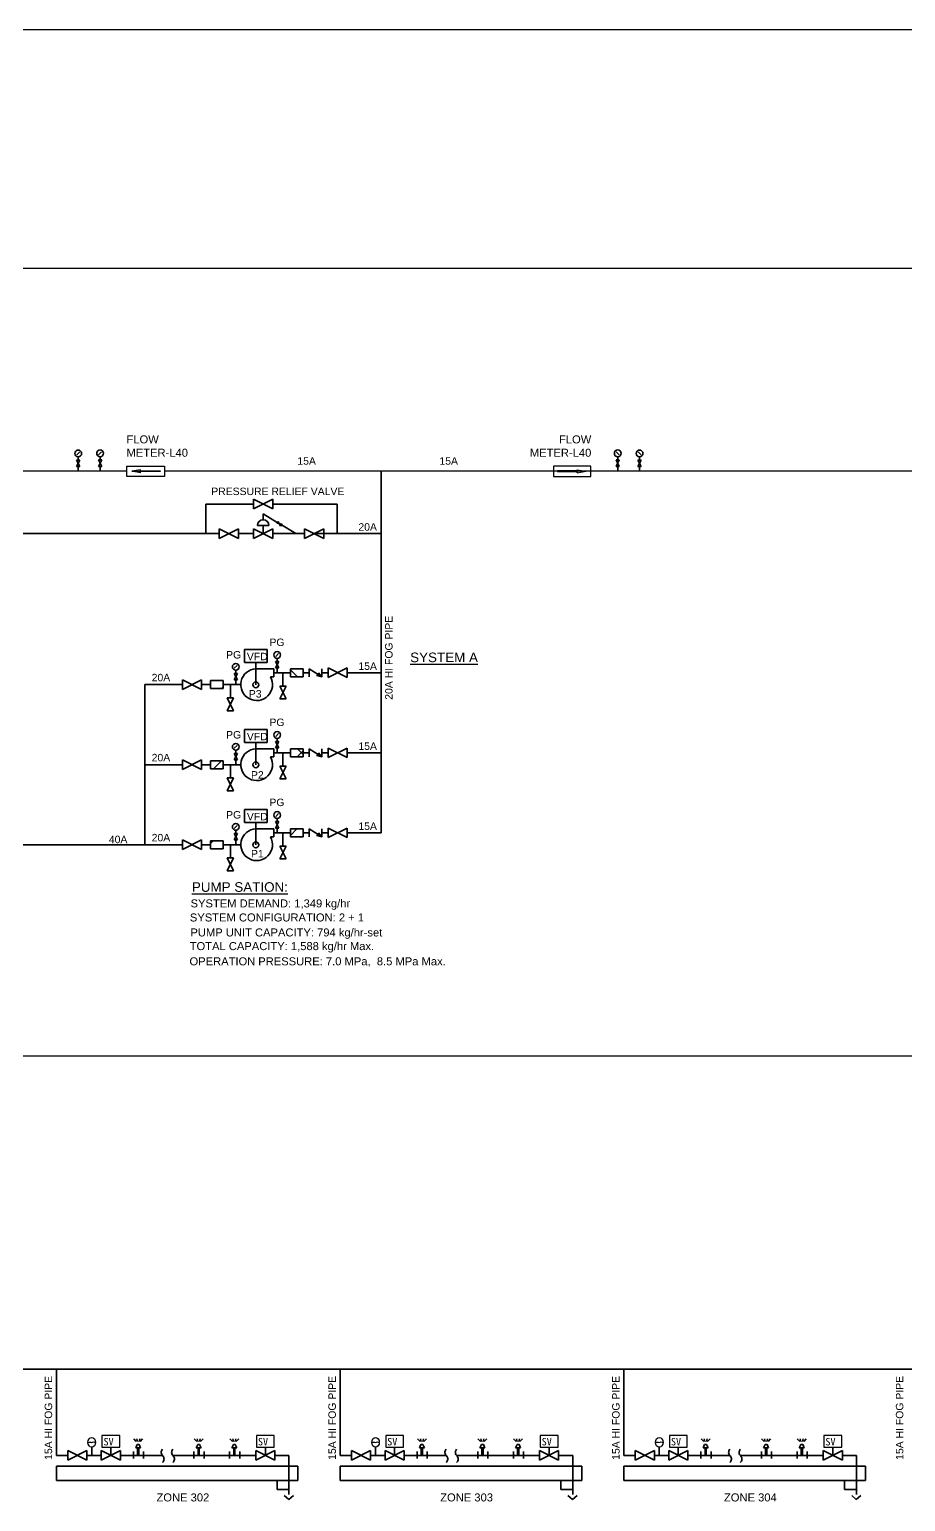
# Model space of a CAD drawing. Header units: millimetres. Extents: x 226 to 1456, y 176 to 924.
# Drawn here: x 541.8 to 835.6, y 430.1 to 923.5 of the extents above; entities that cross this region are included whole.
import ezdxf

# ---------------------------------------------------------------- set-up
doc = ezdxf.new("R2010")
doc.units = ezdxf.units.MM
for name, color, linetype in [('DETL-TXT', 7, 'Continuous'), ('M-CWTR-PIPE-S', 7, 'Continuous'), ('M-CWTR-TEXT', 7, 'Continuous'), ('M-CWTR-VAVE', 7, 'Continuous'), ('M-EQPM-TXT', 7, 'Continuous'), ('M-HVAC-EQPM-P1', 7, 'Continuous'), ('M-PIPE-CHWS12', 7, 'Continuous')]:
    doc.layers.add(name, color=color, linetype=linetype)
doc.styles.get("Standard").update_dxf_attribs({"font": 'arial.ttf'})
pattern_1 = [(45, (331.862, 163.236), (-12.04452, 12.04452), []), (135, (331.862, 163.236), (-12.04452, -12.04452), [])]

# ---------------------------------------------------------------- blocks, each defined once
blk = doc.blocks.new('A$C16496DF1')
at = {"layer": 'M-CWTR-VAVE', "color": 2, "linetype": 'Continuous', "lineweight": 35}
for p, q in [((-4, 0), (-4, -2)), ((-4, 0), (0, -2)), ((0, 0), (-4, -2)), ((0, -2), (0, 0))]:
    blk.add_line(p, q, dxfattribs=at)

msp = doc.modelspace()

# ---------------------------------------------------------------- hatches: boundary and pattern name
h = msp.add_hatch(color=2)
h.dxf.hatch_style = 1
h.paths.add_polyline_path([(576.17, 775.46), (585.66, 775.46), (585.66, 775.57), (579.06, 775.57), (579.06, 775.95)])
h.paths.add_polyline_path([(576.17, 775.46), (579.06, 774.96), (579.06, 775.34), (585.66, 775.34), (585.66, 775.46)])
h = msp.add_hatch(color=2)
h.dxf.hatch_style = 1
h.paths.add_polyline_path([(728.44, 775.46), (718.95, 775.46), (718.95, 775.57), (725.55, 775.57), (725.55, 775.95)])
h.paths.add_polyline_path([(728.44, 775.46), (725.55, 774.96), (725.55, 775.34), (718.95, 775.34), (718.95, 775.46)])
at = {"layer": 'M-CWTR-VAVE', "linetype": 'Continuous', "lineweight": 5}
h = msp.add_hatch(dxfattribs=at)
h.set_pattern_fill('ANSI37', color=2, scale=5.364891, style=0)
h.set_pattern_definition(pattern_1)
h.paths.add_polyline_path([(629.33, 709.25), (629.33, 706.56), (633.62, 706.56), (633.62, 709.25)])
h = msp.add_hatch(dxfattribs=at)
h.set_pattern_fill('ANSI37', color=2, scale=5.364891, style=0)
h.set_pattern_definition(pattern_1)
h.paths.add_polyline_path([(602.53, 705.27), (602.53, 702.59), (606.82, 702.59), (606.82, 705.27)])
h = msp.add_hatch(dxfattribs=at)
h.set_pattern_fill('ANSI37', color=2, scale=5.364891, style=0)
h.set_pattern_definition(pattern_1)
h.paths.add_polyline_path([(629.33, 679.74), (633.62, 679.74), (633.62, 682.43), (629.33, 682.43)])
h = msp.add_hatch(dxfattribs=at)
h.set_pattern_fill('ANSI37', color=2, scale=5.364891, style=0)
h.set_pattern_definition(pattern_1)
h.paths.add_polyline_path([(602.53, 675.76), (606.82, 675.76), (606.82, 678.45), (602.53, 678.45)])
h = msp.add_hatch(dxfattribs=at)
h.set_pattern_fill('ANSI37', color=2, scale=5.364891, style=0)
h.set_pattern_definition(pattern_1)
h.paths.add_polyline_path([(602.53, 648.94), (606.82, 648.94), (606.82, 651.63), (602.53, 651.63)])
h = msp.add_hatch(dxfattribs=at)
h.set_pattern_fill('ANSI37', color=2, scale=5.364891, style=0)
h.set_pattern_definition(pattern_1)
h.paths.add_polyline_path([(629.33, 652.91), (633.62, 652.91), (633.62, 655.6), (629.33, 655.6)])

# ---------------------------------------------------------------- linework, layer by layer
at = {"color": 4}
for p, q in [((574.48, 775.46), (295.75, 775.46)), ((579.06, 775.95), (576.17, 775.46)), ((579.06, 774.96), (576.17, 775.46)), ((576.17, 775.46), (585.66, 775.46)), ((579.06, 775.57), (579.06, 775.95)), ((579.06, 774.96), (579.06, 775.34)), ((1402.17, 775.46), (587.08, 775.46)), ((728.44, 775.46), (718.95, 775.46)), ((725.55, 775.57), (725.55, 775.95)), ((725.55, 775.95), (728.44, 775.46)), ((725.55, 774.96), (728.44, 775.46)), ((725.55, 774.96), (725.55, 775.34))]:
    msp.add_line(p, q, dxfattribs=at)
at = {"color": 4, "linetype": 'Continuous', "lineweight": 35}
for p, q in [((550.91, 441.97), (550.91, 437.15)), ((550.91, 441.97), (631.88, 441.97)), ((631.88, 437.15), (631.88, 441.97)), ((646.05, 441.97), (646.05, 437.15)), ((646.05, 441.97), (727.03, 441.97)), ((727.03, 437.15), (727.03, 441.97)), ((741.19, 441.97), (741.19, 437.15)), ((741.19, 441.97), (822.17, 441.97)), ((822.17, 437.15), (822.17, 441.97)), ((550.91, 437.15), (631.88, 437.15)), ((624.86, 434.19), (624.86, 437.15)), ((628.86, 434.19), (624.86, 434.19)), ((646.05, 437.15), (727.03, 437.15)), ((720, 434.19), (720, 437.15)), ((724, 434.19), (720, 434.19)), ((741.19, 437.15), (822.17, 437.15)), ((815.15, 434.19), (815.15, 437.15)), ((819.15, 434.19), (815.15, 434.19))]:
    msp.add_line(p, q, dxfattribs=at)
at = {"color": 2}
for points in [[(574.48, 777.17), (587.08, 777.17), (587.08, 773.74), (574.48, 773.74)], [(730.13, 777.17), (717.53, 777.17), (717.53, 773.74), (730.13, 773.74)]]:
    msp.add_lwpolyline(points, close=True, dxfattribs=at)
for points in [[(579.06, 775.57), (585.66, 775.57), (585.66, 775.34), (579.06, 775.34)], [(725.55, 775.57), (718.95, 775.57), (718.95, 775.34), (725.55, 775.34)]]:
    msp.add_lwpolyline(points, dxfattribs=at)
at = {"layer": 'M-CWTR-PIPE-S', "color": 4, "linetype": 'Continuous', "lineweight": 35}
for p, q in [((659.76, 707.91), (659.76, 775.46)), ((600.95, 754.56), (600.95, 764.45)), ((600.95, 764.45), (616.98, 764.45)), ((623.42, 764.45), (645.02, 764.45)), ((645.02, 754.56), (645.02, 764.45)), ((605.44, 754.56), (502.35, 754.56)), ((616.98, 754.56), (611.88, 754.56)), ((634.08, 754.56), (623.42, 754.56)), ((659.76, 754.56), (637.3, 754.56)), ((623.77, 707.91), (629.33, 707.91)), ((626.84, 707.91), (626.84, 703.47)), ((633.62, 707.91), (635.61, 707.91)), ((639.9, 707.91), (641.97, 707.91)), ((648.41, 707.91), (659.76, 707.91)), ((659.76, 681.08), (659.76, 707.91)), ((593.1, 703.93), (580.55, 703.93)), ((580.55, 650.28), (580.55, 703.93)), ((602.53, 703.93), (599.54, 703.93)), ((612.69, 703.93), (606.82, 703.93)), ((609.21, 703.93), (609.21, 699.49)), ((623.77, 681.08), (629.33, 681.08)), ((626.84, 681.08), (626.84, 676.64)), ((633.62, 681.08), (635.61, 681.08)), ((639.9, 681.08), (641.97, 681.08)), ((648.41, 681.08), (659.76, 681.08)), ((659.76, 654.26), (659.76, 681.08)), ((593.1, 677.11), (580.55, 677.11)), ((602.53, 677.11), (599.54, 677.11)), ((612.69, 677.11), (606.82, 677.11)), ((609.21, 677.11), (609.21, 672.66)), ((623.77, 654.26), (629.33, 654.26)), ((626.84, 654.26), (626.84, 649.82)), ((633.62, 654.26), (635.61, 654.26)), ((639.9, 654.26), (641.97, 654.26)), ((648.41, 654.26), (659.76, 654.26)), ((593.1, 650.28), (532.3, 650.28)), ((602.53, 650.28), (599.54, 650.28)), ((612.69, 650.28), (606.82, 650.28)), ((609.21, 650.28), (609.21, 645.84))]:
    msp.add_line(p, q, dxfattribs=at)
at = {"layer": 'M-CWTR-TEXT', "color": 252, "linetype": 'Continuous', "lineweight": 35}
for p, q in [((628.86, 432.89), (628.86, 432.52)), ((724, 432.89), (724, 432.52)), ((819.15, 432.89), (819.15, 432.52))]:
    msp.add_line(p, q, dxfattribs=at)
at = {"layer": 'M-CWTR-VAVE', "color": 1, "lineweight": 25}
for p, q in [((226.27, 923.53), (1456.11, 923.53)), ((330.76, 843.47), (1354.78, 843.47)), ((330.76, 579.5), (1354.78, 579.5))]:
    msp.add_line(p, q, dxfattribs=at)
at = {"layer": 'M-CWTR-VAVE', "color": 2, "linetype": 'Continuous', "lineweight": 35}
for p, q in [((557.69, 780.94), (558.67, 781.92)), ((557.69, 780.94), (558.67, 781.92)), ((558.18, 780.29), (558.18, 779.22)), ((565.02, 780.97), (566, 781.96)), ((565.02, 780.97), (566, 781.96)), ((565.51, 780.32), (565.51, 779.25)), ((739.59, 780.97), (738.6, 781.96)), ((739.59, 780.97), (738.6, 781.96)), ((739.1, 780.32), (739.1, 779.25)), ((746.92, 780.94), (745.93, 781.92)), ((746.92, 780.94), (745.93, 781.92)), ((746.43, 780.29), (746.43, 779.22)), ((557.64, 779.22), (558.72, 777.07)), ((557.64, 777.07), (558.72, 779.22)), ((558.72, 779.22), (557.64, 779.22)), ((557.64, 777.07), (558.72, 777.07)), ((558.18, 777.07), (558.18, 775.46)), ((564.97, 779.25), (566.05, 777.1)), ((564.97, 777.1), (566.05, 779.25)), ((566.05, 779.25), (564.97, 779.25)), ((564.97, 777.1), (566.05, 777.1)), ((565.51, 777.1), (565.51, 775.49)), ((739.63, 779.25), (738.56, 777.1)), ((739.63, 777.1), (738.56, 779.25)), ((738.56, 779.25), (739.63, 779.25)), ((739.63, 777.1), (738.56, 777.1)), ((739.1, 777.1), (739.1, 775.49)), ((746.96, 779.22), (745.89, 777.07)), ((746.96, 777.07), (745.89, 779.22)), ((745.89, 779.22), (746.96, 779.22)), ((745.89, 777.07), (746.96, 777.07)), ((746.43, 777.07), (746.43, 775.46)), ((620.2, 759.17), (620.2, 761.14)), ((620.2, 761.14), (624.94, 758.29)), ((622.15, 757.26), (618.26, 757.26)), ((620.2, 754.56), (620.2, 757.26)), ((626.32, 757.46), (631.15, 754.56)), ((624.36, 711.67), (625.43, 709.52)), ((624.36, 709.52), (625.43, 711.67)), ((625.43, 711.67), (624.36, 711.67)), ((624.4, 713.39), (625.39, 714.38)), ((624.4, 713.39), (625.39, 714.38)), ((624.89, 712.74), (624.89, 711.67)), ((610.48, 707.69), (611.55, 705.54)), ((610.48, 705.54), (611.55, 707.69)), ((611.55, 707.69), (610.48, 707.69)), ((610.53, 709.41), (611.51, 710.4)), ((610.53, 709.41), (611.51, 710.4)), ((611.02, 708.76), (611.02, 707.69)), ((624.36, 709.52), (625.43, 709.52)), ((624.89, 709.52), (624.89, 707.91)), ((629.33, 706.56), (629.33, 709.25)), ((629.33, 709.25), (633.62, 709.25)), ((629.33, 709.25), (633.62, 709.25)), ((629.33, 706.56), (629.33, 709.25)), ((633.62, 706.56), (629.33, 706.56)), ((633.62, 706.56), (629.33, 706.56)), ((633.62, 709.25), (633.62, 706.56)), ((633.62, 709.25), (633.62, 706.56)), ((635.61, 706.56), (635.61, 709.25)), ((635.61, 709.25), (639.9, 706.56)), ((639.9, 706.56), (638.14, 707.03)), ((639.9, 706.56), (638.71, 707.94)), ((639.9, 706.56), (639.9, 709.25)), ((602.53, 702.59), (602.53, 705.27)), ((602.53, 705.27), (606.82, 705.27)), ((602.53, 705.27), (606.82, 705.27)), ((602.53, 702.59), (602.53, 705.27)), ((606.82, 702.59), (602.53, 702.59)), ((606.82, 702.59), (602.53, 702.59)), ((606.82, 705.27), (606.82, 702.59)), ((606.82, 705.27), (606.82, 702.59)), ((610.48, 705.54), (611.55, 705.54)), ((611.02, 705.54), (611.02, 703.93)), ((625.76, 703.47), (627.91, 699.17)), ((625.76, 699.17), (627.91, 703.47)), ((627.91, 703.47), (625.76, 703.47)), ((608.13, 699.49), (610.28, 695.2)), ((608.13, 695.2), (610.28, 699.49)), ((610.28, 699.49), (608.13, 699.49)), ((625.76, 699.17), (627.91, 699.17)), ((608.13, 695.2), (610.28, 695.2)), ((624.4, 686.56), (625.39, 687.55)), ((624.4, 686.56), (625.39, 687.55)), ((624.89, 685.92), (624.89, 684.84)), ((610.52, 682.59), (611.51, 683.57)), ((610.52, 682.59), (611.51, 683.57)), ((611.02, 681.94), (611.02, 680.87)), ((624.36, 684.84), (625.43, 682.7)), ((624.36, 682.7), (625.43, 684.84)), ((625.43, 684.84), (624.36, 684.84)), ((624.36, 682.7), (625.43, 682.7)), ((624.89, 682.7), (624.89, 681.08)), ((629.33, 679.74), (629.33, 682.43)), ((629.33, 682.43), (633.62, 682.43)), ((629.33, 682.43), (633.62, 682.43)), ((629.33, 679.74), (629.33, 682.43)), ((633.62, 682.43), (633.62, 679.74)), ((633.62, 682.43), (633.62, 679.74)), ((635.61, 679.74), (635.61, 682.43)), ((635.61, 682.43), (639.9, 679.74)), ((639.9, 679.74), (638.71, 681.12)), ((639.9, 679.74), (639.9, 682.43)), ((602.53, 675.76), (602.53, 678.45)), ((602.53, 678.45), (606.82, 678.45)), ((602.53, 678.45), (606.82, 678.45)), ((602.53, 675.76), (602.53, 678.45)), ((606.82, 678.45), (606.82, 675.76)), ((606.82, 678.45), (606.82, 675.76)), ((610.48, 680.87), (611.55, 678.72)), ((610.48, 678.72), (611.55, 680.87)), ((611.55, 680.87), (610.48, 680.87)), ((610.48, 678.72), (611.55, 678.72)), ((611.02, 678.72), (611.02, 677.11)), ((625.76, 676.64), (627.91, 672.35)), ((625.76, 672.35), (627.91, 676.64)), ((627.91, 676.64), (625.76, 676.64)), ((633.62, 679.74), (629.33, 679.74)), ((633.62, 679.74), (629.33, 679.74)), ((639.9, 679.74), (638.14, 680.21)), ((606.82, 675.76), (602.53, 675.76)), ((606.82, 675.76), (602.53, 675.76)), ((608.13, 672.66), (610.28, 668.37)), ((608.13, 668.37), (610.28, 672.66)), ((610.28, 672.66), (608.13, 672.66)), ((625.76, 672.35), (627.91, 672.35)), ((608.13, 668.37), (610.28, 668.37)), ((610.52, 655.76), (611.51, 656.75)), ((610.52, 655.76), (611.51, 656.75)), ((624.36, 658.02), (625.43, 655.87)), ((624.36, 655.87), (625.43, 658.02)), ((625.43, 658.02), (624.36, 658.02)), ((624.4, 659.74), (625.39, 660.73)), ((624.4, 659.74), (625.39, 660.73)), ((624.89, 659.09), (624.89, 658.02)), ((602.53, 648.94), (602.53, 651.63)), ((602.53, 651.63), (606.82, 651.63)), ((602.53, 651.63), (606.82, 651.63)), ((602.53, 648.94), (602.53, 651.63)), ((606.82, 651.63), (606.82, 648.94)), ((606.82, 651.63), (606.82, 648.94)), ((610.48, 654.04), (611.55, 651.9)), ((610.48, 651.9), (611.55, 654.04)), ((611.55, 654.04), (610.48, 654.04)), ((610.48, 651.9), (611.55, 651.9)), ((611.02, 655.12), (611.02, 654.04)), ((611.02, 651.9), (611.02, 650.28)), ((624.36, 655.87), (625.43, 655.87)), ((624.89, 655.87), (624.89, 654.26)), ((629.33, 652.91), (629.33, 655.6)), ((629.33, 655.6), (633.62, 655.6)), ((629.33, 655.6), (633.62, 655.6)), ((629.33, 652.91), (629.33, 655.6)), ((633.62, 652.91), (629.33, 652.91)), ((633.62, 652.91), (629.33, 652.91)), ((633.62, 655.6), (633.62, 652.91)), ((633.62, 655.6), (633.62, 652.91)), ((635.61, 652.91), (635.61, 655.6)), ((635.61, 655.6), (639.9, 652.91)), ((639.9, 652.91), (638.14, 653.39)), ((639.9, 652.91), (638.71, 654.29)), ((639.9, 652.91), (639.9, 655.6)), ((606.82, 648.94), (602.53, 648.94)), ((606.82, 648.94), (602.53, 648.94)), ((625.76, 649.82), (627.91, 645.53)), ((625.76, 645.53), (627.91, 649.82)), ((627.91, 649.82), (625.76, 649.82)), ((608.13, 645.84), (610.28, 641.55)), ((608.13, 641.55), (610.28, 645.84)), ((610.28, 645.84), (608.13, 645.84)), ((608.13, 641.55), (610.28, 641.55)), ((625.76, 645.53), (627.91, 645.53)), ((577.66, 450.31), (576.8, 451.11)), ((577.46, 448.13), (577.96, 449.22)), ((578.01, 450.31), (577.79, 451.11)), ((578.62, 449.22), (577.96, 449.22)), ((578.57, 450.31), (578.79, 451.11)), ((579.12, 448.13), (578.62, 449.22)), ((578.92, 450.31), (579.78, 451.11)), ((597.94, 450.31), (597.07, 451.11)), ((597.74, 448.13), (598.24, 449.22)), ((598.29, 450.31), (598.07, 451.11)), ((598.9, 449.22), (598.24, 449.22)), ((598.85, 450.31), (599.07, 451.11)), ((599.4, 448.13), (598.9, 449.22)), ((599.2, 450.31), (600.06, 451.11)), ((609.9, 450.31), (609.03, 451.11)), ((609.7, 448.13), (610.2, 449.22)), ((610.25, 450.31), (610.03, 451.11)), ((610.86, 449.22), (610.2, 449.22)), ((610.81, 450.31), (611.03, 451.11)), ((611.35, 448.13), (610.86, 449.22)), ((611.16, 450.31), (612.02, 451.11)), ((672.8, 450.31), (671.94, 451.11)), ((672.61, 448.13), (673.1, 449.22)), ((673.15, 450.31), (672.93, 451.11)), ((673.76, 449.22), (673.1, 449.22)), ((673.71, 450.31), (673.94, 451.11)), ((674.26, 448.13), (673.76, 449.22)), ((674.06, 450.31), (674.93, 451.11)), ((693.08, 450.31), (692.22, 451.11)), ((692.89, 448.13), (693.38, 449.22)), ((693.43, 450.31), (693.21, 451.11)), ((694.04, 449.22), (693.38, 449.22)), ((693.99, 450.31), (694.21, 451.11)), ((694.54, 448.13), (694.04, 449.22)), ((694.34, 450.31), (695.21, 451.11)), ((705.04, 450.31), (704.18, 451.11)), ((704.84, 448.13), (705.34, 449.22)), ((705.39, 450.31), (705.17, 451.11)), ((706, 449.22), (705.34, 449.22)), ((705.95, 450.31), (706.17, 451.11)), ((706.5, 448.13), (706, 449.22)), ((706.3, 450.31), (707.17, 451.11)), ((767.95, 450.31), (767.08, 451.11)), ((767.75, 448.13), (768.25, 449.22)), ((768.3, 450.31), (768.08, 451.11)), ((768.91, 449.22), (768.25, 449.22)), ((768.86, 450.31), (769.08, 451.11)), ((769.41, 448.13), (768.91, 449.22)), ((769.21, 450.31), (770.07, 451.11)), ((788.23, 450.31), (787.36, 451.11)), ((788.03, 448.13), (788.53, 449.22)), ((788.58, 450.31), (788.36, 451.11)), ((789.19, 449.22), (788.53, 449.22)), ((789.14, 450.31), (789.36, 451.11)), ((789.68, 448.13), (789.19, 449.22)), ((789.49, 450.31), (790.35, 451.11)), ((800.19, 450.31), (799.32, 451.11)), ((799.99, 448.13), (800.49, 449.22)), ((800.54, 450.31), (800.31, 451.11)), ((801.15, 449.22), (800.49, 449.22)), ((801.1, 450.31), (801.32, 451.11)), ((801.64, 448.13), (801.15, 449.22)), ((801.45, 450.31), (802.31, 451.11)), ((554.66, 447.22), (554.66, 444)), ((561.1, 447.22), (554.66, 444)), ((554.66, 447.22), (561.1, 444)), ((561.1, 444), (561.1, 447.22)), ((562.73, 445.61), (562.73, 448.39)), ((565.91, 447.22), (565.91, 444)), ((572.35, 447.22), (565.91, 444)), ((565.91, 447.22), (572.35, 444)), ((569.13, 445.61), (569.13, 448.31)), ((572.35, 444), (572.35, 447.22)), ((576.72, 446.95), (576.72, 444.57)), ((577.46, 448.13), (579.12, 448.13)), ((578.08, 445.91), (578.08, 448.13)), ((578.5, 445.91), (578.5, 448.13)), ((580.11, 446.95), (580.11, 444.57)), ((596.99, 446.95), (596.99, 444.57)), ((597.74, 448.13), (599.4, 448.13)), ((598.36, 445.91), (598.36, 448.13)), ((598.78, 445.91), (598.78, 448.13)), ((600.39, 446.95), (600.39, 444.57)), ((608.95, 446.95), (608.95, 444.57)), ((609.7, 448.13), (611.35, 448.13)), ((610.32, 445.91), (610.32, 448.13)), ((610.74, 445.91), (610.74, 448.13)), ((612.35, 446.95), (612.35, 444.57)), ((617.71, 447.22), (617.71, 444)), ((624.14, 447.22), (617.71, 444)), ((617.71, 447.22), (624.14, 444)), ((620.93, 445.61), (620.93, 448.31)), ((624.14, 444), (624.14, 447.22)), ((649.8, 447.22), (649.8, 444)), ((656.24, 447.22), (649.8, 444)), ((649.8, 447.22), (656.24, 444)), ((656.24, 444), (656.24, 447.22)), ((657.87, 445.61), (657.87, 448.39)), ((661.06, 447.22), (661.06, 444)), ((667.5, 447.22), (661.06, 444)), ((661.06, 447.22), (667.5, 444)), ((664.28, 445.61), (664.28, 448.31)), ((667.5, 444), (667.5, 447.22)), ((671.86, 446.95), (671.86, 444.57)), ((672.61, 448.13), (674.26, 448.13)), ((673.22, 445.91), (673.22, 448.13)), ((673.65, 445.91), (673.65, 448.13)), ((675.25, 446.95), (675.25, 444.57)), ((692.14, 446.95), (692.14, 444.57)), ((692.89, 448.13), (694.54, 448.13)), ((693.5, 445.91), (693.5, 448.13)), ((693.93, 445.91), (693.93, 448.13)), ((695.53, 446.95), (695.53, 444.57)), ((704.1, 446.95), (704.1, 444.57)), ((704.84, 448.13), (706.5, 448.13)), ((705.46, 445.91), (705.46, 448.13)), ((705.89, 445.91), (705.89, 448.13)), ((707.49, 446.95), (707.49, 444.57)), ((712.85, 447.22), (712.85, 444)), ((719.29, 447.22), (712.85, 444)), ((712.85, 447.22), (719.29, 444)), ((716.07, 445.61), (716.07, 448.31)), ((719.29, 444), (719.29, 447.22)), ((744.95, 447.22), (744.95, 444)), ((751.39, 447.22), (744.95, 444)), ((744.95, 447.22), (751.39, 444)), ((751.39, 444), (751.39, 447.22)), ((753.02, 445.61), (753.02, 448.39)), ((756.2, 447.22), (756.2, 444)), ((762.64, 447.22), (756.2, 444)), ((756.2, 447.22), (762.64, 444)), ((759.42, 445.61), (759.42, 448.31)), ((762.64, 444), (762.64, 447.22)), ((767.01, 446.95), (767.01, 444.57)), ((767.75, 448.13), (769.41, 448.13)), ((768.37, 445.91), (768.37, 448.13)), ((768.79, 445.91), (768.79, 448.13)), ((770.4, 446.95), (770.4, 444.57)), ((787.28, 446.95), (787.28, 444.57)), ((788.03, 448.13), (789.68, 448.13)), ((788.65, 445.91), (788.65, 448.13)), ((789.07, 445.91), (789.07, 448.13)), ((790.68, 446.95), (790.68, 444.57)), ((799.24, 446.95), (799.24, 444.57)), ((799.99, 448.13), (801.64, 448.13)), ((800.6, 445.91), (800.6, 448.13)), ((801.03, 445.91), (801.03, 448.13)), ((802.64, 446.95), (802.64, 444.57)), ((808, 447.22), (808, 444)), ((814.43, 447.22), (808, 444)), ((808, 447.22), (814.43, 444)), ((811.21, 445.61), (811.21, 448.31)), ((814.43, 444), (814.43, 447.22)), ((627.28, 432.2), (628.8, 430.82)), ((630.33, 432.2), (628.8, 430.82)), ((722.42, 432.2), (723.95, 430.82)), ((725.47, 432.2), (723.95, 430.82)), ((817.57, 432.2), (819.09, 430.82)), ((820.62, 432.2), (819.09, 430.82))]:
    msp.add_line(p, q, dxfattribs=at)
at = {"layer": 'M-CWTR-VAVE', "color": 2}
for points in [[(566.13, 448.31), (572.13, 448.31), (572.13, 452.33), (566.13, 452.33)], [(617.92, 448.31), (623.93, 448.31), (623.93, 452.33), (617.92, 452.33)], [(661.28, 448.31), (667.28, 448.31), (667.28, 452.33), (661.28, 452.33)], [(713.07, 448.31), (719.07, 448.31), (719.07, 452.33), (713.07, 452.33)], [(756.42, 448.31), (762.42, 448.31), (762.42, 452.33), (756.42, 452.33)], [(808.21, 448.31), (814.22, 448.31), (814.22, 452.33), (808.21, 452.33)]]:
    msp.add_lwpolyline(points, close=True, dxfattribs=at)
at = {"layer": 'M-CWTR-VAVE', "color": 2, "linetype": 'Continuous', "lineweight": 35}
for centre in [(558.18, 781.43), (558.18, 781.43), (565.51, 781.46), (565.51, 781.46), (739.1, 781.46), (739.1, 781.46), (746.43, 781.43), (746.43, 781.43), (611.02, 709.9), (611.02, 709.9), (624.89, 713.88), (624.89, 713.88), (624.89, 687.06), (624.89, 687.06), (611.02, 683.08), (611.02, 683.08), (624.89, 660.23), (624.89, 660.23), (611.02, 656.26), (611.02, 656.26)]:
    msp.add_circle(centre, 1.14, dxfattribs=at)
msp.add_arc((620.2, 757.23), 1.94, 0.9601, 179.0399, dxfattribs=at)
at = {"layer": 'M-CWTR-VAVE', "color": 2}
for centre in [(562.73, 449.98), (657.87, 449.98), (753.02, 449.98)]:
    msp.add_ellipse(centre, major_axis=(0, -1.59), ratio=0.800659, dxfattribs=at)
for points in [[(561.46, 449.98), (561.97, 450.22), (562.66, 449.78), (563.38, 450.23), (563.8, 450.05), (564, 449.98)], [(656.6, 449.98), (657.11, 450.22), (657.8, 449.78), (658.52, 450.23), (658.94, 450.05), (659.15, 449.98)], [(751.75, 449.98), (752.26, 450.22), (752.95, 449.78), (753.67, 450.23), (754.09, 450.05), (754.29, 449.98)]]:
    msp.add_open_spline(points, degree=3, dxfattribs=at)
at = {"layer": 'M-HVAC-EQPM-P1', "color": 22, "linetype": 'Continuous', "lineweight": 35}
for p, q in [((621.56, 715.68), (613.89, 715.68)), ((613.89, 711.39), (613.89, 715.68)), ((621.56, 715.68), (621.56, 711.39)), ((621.56, 711.39), (613.89, 711.39)), ((617.73, 703.88), (617.73, 711.39)), ((617.73, 709.25), (623.77, 709.25)), ((623.77, 706.57), (622.64, 706.57)), ((623.77, 709.25), (623.77, 706.57)), ((621.56, 688.86), (613.89, 688.86)), ((613.89, 684.56), (613.89, 688.86)), ((621.56, 688.86), (621.56, 684.56)), ((621.56, 684.56), (613.89, 684.56)), ((617.73, 677.06), (617.73, 684.56)), ((617.73, 682.42), (623.77, 682.42)), ((623.77, 682.42), (623.77, 679.74)), ((623.77, 679.74), (622.64, 679.74)), ((621.56, 662.03), (613.89, 662.03)), ((613.89, 657.74), (613.89, 662.03)), ((621.56, 662.03), (621.56, 657.74)), ((621.56, 657.74), (613.89, 657.74)), ((617.73, 650.23), (617.73, 657.74)), ((617.73, 655.6), (623.77, 655.6)), ((623.77, 652.92), (622.64, 652.92)), ((623.77, 655.6), (623.77, 652.92))]:
    msp.add_line(p, q, dxfattribs=at)
for centre in [(617.73, 703.88), (617.73, 677.06), (617.73, 650.23)]:
    msp.add_circle(centre, 1, dxfattribs=at)
for centre in [(618.02, 703.93), (618.02, 677.11), (618.02, 650.28)]:
    msp.add_arc(centre, 5.32, 93.1215, 29.6873, dxfattribs=at)
at = {"layer": 'M-PIPE-CHWS12', "color": 4, "linetype": 'Continuous', "lineweight": 35}
for p, q in [((442.44, 474.47), (1303.14, 474.47)), ((550.91, 445.61), (550.91, 474.47)), ((646.05, 445.61), (646.05, 474.47)), ((741.19, 445.61), (741.19, 474.47)), ((550.91, 445.61), (550.91, 456.44)), ((646.05, 445.61), (646.05, 456.44)), ((741.19, 445.61), (741.19, 456.44)), ((550.91, 445.61), (554.66, 445.61)), ((561.1, 445.61), (565.91, 445.61)), ((572.35, 445.61), (586.36, 445.61)), ((589.87, 445.61), (617.71, 445.61)), ((624.14, 445.61), (628.86, 445.61)), ((628.86, 445.61), (628.86, 432.52)), ((646.05, 445.61), (649.8, 445.61)), ((656.24, 445.61), (661.06, 445.61)), ((667.5, 445.61), (681.51, 445.61)), ((685.02, 445.61), (712.85, 445.61)), ((719.29, 445.61), (724, 445.61)), ((724, 445.61), (724, 432.52)), ((741.19, 445.61), (744.95, 445.61)), ((751.39, 445.61), (756.2, 445.61)), ((762.64, 445.61), (776.65, 445.61)), ((780.16, 445.61), (808, 445.61)), ((814.43, 445.61), (819.15, 445.61)), ((819.15, 445.61), (819.15, 432.52))]:
    msp.add_line(p, q, dxfattribs=at)
at = {"layer": 'M-PIPE-CHWS12', "color": 252, "linetype": 'Continuous', "lineweight": 35}
for centre, start, end in [((587.55, 446.61), 137.9527, 230.1896), ((585.4, 444.38), 309.8104, 42.0473), ((591.06, 446.61), 137.9527, 230.1896), ((588.91, 444.38), 309.8104, 42.0473), ((682.69, 446.61), 137.9527, 230.1896), ((680.54, 444.38), 309.8104, 42.0473), ((686.2, 446.61), 137.9527, 230.1896), ((684.05, 444.38), 309.8104, 42.0473), ((777.84, 446.61), 137.9527, 230.1896), ((775.69, 444.38), 309.8104, 42.0473), ((781.35, 446.61), 137.9527, 230.1896), ((779.2, 444.38), 309.8104, 42.0473)]:
    msp.add_arc(centre, 1.55, start, end, dxfattribs=at)

# ---------------------------------------------------------------- block references
at = {"color": 7, "yscale": 1.609467418028763, "zscale": 1.609467418028763}
for p, xscale in [((623.42, 766.06), 1.609467418028763), ((605.44, 756.17), -1.609467418028763), ((623.42, 756.17), 1.609467418028763), ((640.52, 756.17), 1.609467418028763), ((648.41, 709.52), 1.609467418028763), ((599.54, 705.54), 1.609467418028763), ((648.41, 682.69), 1.609467418028763), ((599.54, 678.72), 1.609467418028763), ((599.54, 651.89), 1.609467418028763), ((648.41, 655.87), 1.609467418028763)]:
    msp.add_blockref('A$C16496DF1', p, dxfattribs=dict(at, xscale=xscale))
at = {"color": 7, "xscale": 0.402366854507191, "yscale": 0.402366854507191, "zscale": 0.402366854507191, "rotation": 325.4627972154141}
msp.add_blockref('A$C16496DF1', (626.52, 757.75), dxfattribs=at)

# ---------------------------------------------------------------- texts
at = {"layer": 'DETL-TXT', "color": 7, "char_height": 2.6824}
for s, insert, width, attachment_point in [('{\\C3;FLOW METER-L40}', (574.37, 780.28), 19.107, 7), ('{\\C3;FLOW METER-L40}', (730.24, 780.28), 19.107, 9), ('{\\H0.93199x;\\C3;15A}', (631.67, 777.61), 6.7061, 7), ('{\\H0.93199x;\\C3;15A}', (679.3, 777.61), 6.7061, 7), ('{\\fArial|b0||i0||c0|p34;\\C3;\\H2.5;\\W1.; PRESSURE RELIEF VALVE}', (601.82, 767.43), 48.9838, 7), ('{\\fArial|b0|i0|c0|p34;\\H0.93199x;\\C3;20A}', (652.13, 755.5), 6.7061, 7), ('{\\fArial|b0||i0||c0|p34;\\C3;\\H2.5;\\W1.;PG}', (622.31, 716.84), 5.4232, 7), ('{\\fArial|b0||i0||c0|p34;\\C3;\\H2.5;\\W1.;PG}', (607.78, 712.65), 5.4232, 7), ('{\\fArial|b0|i0|c0|p34;\\H0.93199x;\\C3;15A}', (652.13, 708.85), 6.7061, 7), ('{\\fArial|b0||i0||c0|p34;\\C3;\\H2.5;\\W1.;20A}', (582.81, 705.02), 6.7061, 7), ('{\\fArial|b0||i0||c0|p34;\\C3;\\H2.5;\\W1.;PG}', (622.31, 690.02), 5.4232, 7), ('{\\fArial|b0||i0||c0|p34;\\C3;\\H2.5;\\W1.;PG}', (607.78, 685.83), 5.4232, 7), ('{\\fArial|b0|i0|c0|p34;\\H0.93199x;\\C3;15A}', (652.13, 682.03), 6.7061, 7), ('{\\fArial|b0||i0||c0|p34;\\C3;\\H2.5;\\W1.;20A}', (582.81, 678.19), 6.7061, 7), ('{\\fArial|b0||i0||c0|p34;\\C3;\\H2.5;\\W1.;PG}', (607.78, 659.01), 5.4232, 7), ('{\\fArial|b0||i0||c0|p34;\\C3;\\H2.5;\\W1.;PG}', (622.31, 663.19), 5.4232, 7), ('{\\fArial|b0|i0|c0|p34;\\H0.93199x;\\C3;15A}', (652.13, 655.2), 6.7061, 7), ('{\\fArial|b0|i0|c0|p34;\\H0.93199x;\\C3;40A}', (568.45, 650.76), 6.7061, 7), ('{\\fArial|b0||i0||c0|p34;\\C3;\\H2.5;\\W1.;20A}', (582.81, 651.37), 6.7061, 7), ('{\\fArial|b0|i0|c0|p34;\\C251;ZONE 302}', (584.43, 430.14), 19.0881, 7), ('{\\fArial|b0|i0|c0|p34;\\C251;ZONE 303}', (679.57, 430.14), 19.0881, 7), ('{\\fArial|b0|i0|c0|p34;\\C251;ZONE 304}', (774.72, 430.14), 19.0881, 7)]:
    msp.add_mtext(s, dxfattribs=dict(at, insert=insert, width=width, attachment_point=attachment_point))
at = {"layer": 'DETL-TXT', "color": 7, "char_height": 2.6824, "width": 30.265, "attachment_point": 7, "rotation": 90}
for s, insert in [('{\\H0.93199x;\\C3;20A HI FOG PIPE}', (663.62, 698.87)), ('{\\fArial|b0|i0|c0|p34;\\H0.93199x;\\C251;15A HI FOG PIPE}', (549.47, 444.11)), ('{\\fArial|b0|i0|c0|p34;\\H0.93199x;\\C251;15A HI FOG PIPE}', (644.61, 444.11)), ('{\\fArial|b0|i0|c0|p34;\\H0.93199x;\\C251;15A HI FOG PIPE}', (739.76, 444.11)), ('{\\fArial|b0|i0|c0|p34;\\H0.93199x;\\C251;15A HI FOG PIPE}', (834.9, 444.11))]:
    msp.add_mtext(s, dxfattribs=dict(at, insert=insert))
at = {"layer": 'M-CWTR-VAVE', "attachment_point": 7}
for s, insert, char_height, width in [('{\\fArial|b0||i0||c0|p34;\\C2;\\H2.5e-003;\\W1.;400A BV}', (629.33, 709.25), 0.00268, 0.0149), ('{\\fArial|b0||i0||c0|p34;\\C2;\\H2.5e-003;\\W1.;400A CHECK VALVE}', (635.6, 709.25), 0.00268, 0.0361), ('{\\fArial|b0||i0||c0|p34;\\C2;\\H2.5e-003;\\W1.;400A BV}', (602.53, 705.27), 0.00268, 0.0149), ('{\\fArial|b0||i0||c0|p34;\\C2;\\H2.5e-003;\\W1.;25A GATE VALVE}', (624.31, 703.47), 0.00268, 0.0312), ('{\\fArial|b0||i0||c0|p34;\\C2;\\H2.5e-003;\\W1.;25A GATE VALVE}', (624.31, 703.47), 0.00268, 0.0312), ('{\\fArial|b0||i0||c0|p34;\\C2;\\H2.5e-003;\\W1.;400A BV}', (629.33, 682.43), 0.00268, 0.0149), ('{\\fArial|b0||i0||c0|p34;\\C2;\\H2.5e-003;\\W1.;400A CHECK VALVE}', (635.6, 682.43), 0.00268, 0.0361), ('{\\fArial|b0||i0||c0|p34;\\C2;\\H2.5e-003;\\W1.;400A BV}', (602.53, 678.45), 0.00268, 0.0149), ('{\\fArial|b0||i0||c0|p34;\\C2;\\H2.5e-003;\\W1.;25A GATE VALVE}', (624.31, 676.64), 0.00268, 0.0312), ('{\\fArial|b0||i0||c0|p34;\\C2;\\H2.5e-003;\\W1.;25A GATE VALVE}', (624.31, 676.64), 0.00268, 0.0312), ('{\\fArial|b0||i0||c0|p34;\\C2;\\H2.5e-003;\\W1.;400A BV}', (602.53, 651.63), 0.00268, 0.0149), ('{\\fArial|b0||i0||c0|p34;\\C2;\\H2.5e-003;\\W1.;400A BV}', (629.33, 655.6), 0.00268, 0.0149), ('{\\fArial|b0||i0||c0|p34;\\C2;\\H2.5e-003;\\W1.;400A CHECK VALVE}', (635.6, 655.61), 0.00268, 0.0361), ('{\\fArial|b0||i0||c0|p34;\\C2;\\H2.5e-003;\\W1.;25A GATE VALVE}', (624.31, 649.82), 0.00268, 0.0312), ('{\\fArial|b0||i0||c0|p34;\\C2;\\H2.5e-003;\\W1.;25A GATE VALVE}', (624.31, 649.82), 0.00268, 0.0312), ('{\\fTxt|b0|i0|c0|p34;\\H0.93199x;\\C2;SV}', (566.65, 448.91), 2.6824, 2.4838), ('{\\fTxt|b0|i0|c0|p34;\\H0.93199x;\\C2;SV}', (618.44, 448.91), 2.6824, 2.4838), ('{\\fTxt|b0|i0|c0|p34;\\H0.93199x;\\C2;SV}', (661.79, 448.91), 2.6824, 2.4838), ('{\\fTxt|b0|i0|c0|p34;\\H0.93199x;\\C2;SV}', (713.59, 448.91), 2.6824, 2.4838), ('{\\fTxt|b0|i0|c0|p34;\\H0.93199x;\\C2;SV}', (756.94, 448.91), 2.6824, 2.4838), ('{\\fTxt|b0|i0|c0|p34;\\H0.93199x;\\C2;SV}', (808.73, 448.91), 2.6824, 2.4838)]:
    msp.add_mtext(s, dxfattribs=dict(at, insert=insert, char_height=char_height, width=width))
at = {"layer": 'M-EQPM-TXT', "color": 7, "attachment_point": 7}
for s, insert, char_height, width in [('{\\fArial|b0|i0|c0|p34;\\L\\C4;SYSTEM A}', (669.49, 711.42), 3.2189, 100.3915), ('{\\fArial|b0|i0|c0|p34;\\L\\C4;PUMP SATION:}', (596.29, 634.45), 3.2189, 100.3915), ('{\\fArial|b0|i0|c0|p34;\\C4;SYSTEM DEMAND: 1,349 kg/hr}', (595.86, 628.46), 2.6824, 81.215), ('{\\fArial|b0|i0|c0|p34;\\C4;SYSTEM CONFIGURATION: 2 + 1}', (595.62, 624.52), 2.6824, 92.0656), ('{\\fArial|b0|i0|c0|p34;\\C4;PUMP UNIT CAPACITY: 794 kg/hr-set}', (595.81, 618.73), 2.6824, 92.0656), ('{\\fArial|b0|i0|c0|p34;\\C4;TOTAL CAPACITY: 1,588 kg/hr Max.}', (595.57, 614.15), 2.6824, 81.215), ('{\\fArial|b0|i0|c0|p34;\\C4;OPERATION\\fPMingLiU|b0|i0|c136|p18; \\fArial|b0|i0|c0|p34;PRESSURE: 7.0 MPa,  8.5 MPa Max.}', (595.5, 609.36), 2.68245, 87.5586)]:
    msp.add_mtext(s, dxfattribs=dict(at, insert=insert, char_height=char_height, width=width))
at = {"layer": 'M-HVAC-EQPM-P1', "char_height": 2.6824, "attachment_point": 7}
for s, insert, width in [('{\\fArial|b0||i0||c0|p34;\\C22;\\H2.5;\\W1.;VFD}', (614.74, 712.11), 7.4642), ('{\\fArial|b0||i0||c0|p34;\\C22;\\H2.5;\\W1.;P3}', (615.4, 699.57), 5.2235), ('{\\fArial|b0||i0||c0|p34;\\C22;\\H2.5;\\W1.;VFD}', (614.74, 685.28), 7.4642), ('{\\fArial|b0||i0||c0|p34;\\C22;\\H2.5;\\W1.;P2}', (616.12, 672.44), 5.2235), ('{\\fArial|b0||i0||c0|p34;\\C22;\\H2.5;\\W1.;VFD}', (614.74, 658.46), 7.4642), ('{\\fArial|b0||i0||c0|p34;\\C22;\\H2.5;\\W1.;P1}', (616.12, 646.01), 5.2235)]:
    msp.add_mtext(s, dxfattribs=dict(at, insert=insert, width=width))

doc.saveas('drawing.dxf')
